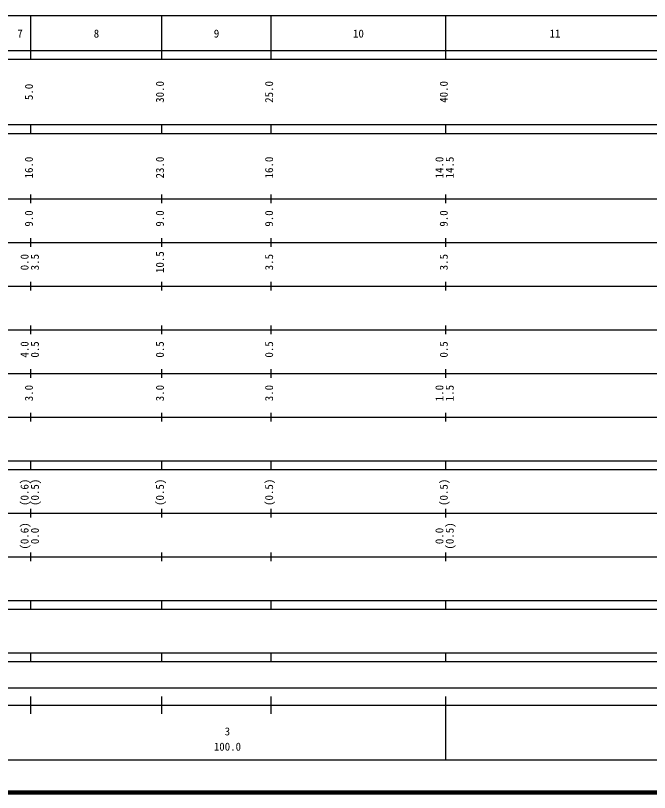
# Model space of a CAD drawing. Units: millimetres on the paper, enlarged 1000 times. Extents: x 40000 to 680000, y 20000 to 380000.
# Drawn here: x 269476 to 414648, y 20000 to 198000 of the extents above; entities that cross this region are included whole.
import ezdxf
from ezdxf.enums import TextEntityAlignment as Align

# ---------------------------------------------------------------- set-up
doc = ezdxf.new("R2010")
doc.units = ezdxf.units.MM
doc.header["$LTSCALE"] = 1000
doc.layers.add('M-TTL', color=2, linetype='Continuous', lineweight=140)
doc.layers.add('M-TTL-BAND', color=7, linetype='Continuous', lineweight=25)
doc.styles.add('ＭＳ ゴシック', font='')
doc.styles.get('ＭＳ ゴシック').set_extended_font_data('MS Gothic')

msp = doc.modelspace()

# ---------------------------------------------------------------- linework, layer by layer
at = {"layer": 'M-TTL'}
msp.add_line((40000, 20000), (680000, 20000), dxfattribs=at)
at = {"layer": 'M-TTL-BAND'}
for p, q in [((68000, 198000), (579000, 198000)), ((273000, 188000), (273000, 198000)), ((303000, 188000), (303000, 198000)), ((328000, 188000), (328000, 198000)), ((368000, 188000), (368000, 198000)), ((40000, 190000), (579000, 190000)), ((40000, 188000), (579000, 188000)), ((40000, 173000), (579000, 173000)), ((273000, 171000), (273000, 173000)), ((303000, 171000), (303000, 173000)), ((328000, 171000), (328000, 173000)), ((368000, 171000), (368000, 173000)), ((40000, 171000), (579000, 171000)), ((273000, 155000), (273000, 157000)), ((303000, 155000), (303000, 157000)), ((328000, 155000), (328000, 157000)), ((368000, 155000), (368000, 157000)), ((40000, 156000), (579000, 156000)), ((46000, 146000), (579000, 146000)), ((273000, 145000), (273000, 147000)), ((303000, 145000), (303000, 147000)), ((328000, 145000), (328000, 147000)), ((368000, 145000), (368000, 147000)), ((52000, 136000), (579000, 136000)), ((273000, 135000), (273000, 137000)), ((303000, 135000), (303000, 137000)), ((328000, 135000), (328000, 137000)), ((368000, 135000), (368000, 137000)), ((273000, 125000), (273000, 127000)), ((303000, 125000), (303000, 127000)), ((328000, 125000), (328000, 127000)), ((368000, 125000), (368000, 127000)), ((46000, 126000), (579000, 126000)), ((52000, 116000), (579000, 116000)), ((273000, 115000), (273000, 117000)), ((303000, 115000), (303000, 117000)), ((328000, 115000), (328000, 117000)), ((368000, 115000), (368000, 117000)), ((273000, 105000), (273000, 107000)), ((303000, 105000), (303000, 107000)), ((328000, 105000), (328000, 107000)), ((368000, 105000), (368000, 107000)), ((46000, 106000), (579000, 106000)), ((40000, 96000), (579000, 96000)), ((273000, 94000), (273000, 96000)), ((303000, 94000), (303000, 96000)), ((328000, 94000), (328000, 96000)), ((368000, 94000), (368000, 96000)), ((40000, 94000), (579000, 94000)), ((49000, 84000), (579000, 84000)), ((273000, 83000), (273000, 85000)), ((303000, 83000), (303000, 85000)), ((328000, 83000), (328000, 85000)), ((368000, 83000), (368000, 85000)), ((273000, 73000), (273000, 75000)), ((303000, 73000), (303000, 75000)), ((328000, 73000), (328000, 75000)), ((368000, 73000), (368000, 75000)), ((40000, 74000), (579000, 74000)), ((40000, 64000), (579000, 64000)), ((273000, 62000), (273000, 64000)), ((303000, 62000), (303000, 64000)), ((328000, 62000), (328000, 64000)), ((368000, 62000), (368000, 64000)), ((40000, 62000), (579000, 62000)), ((40000, 52000), (579000, 52000)), ((273000, 50000), (273000, 52000)), ((303000, 50000), (303000, 52000)), ((328000, 50000), (328000, 52000)), ((368000, 50000), (368000, 52000)), ((40000, 50000), (579000, 50000)), ((71000, 44000), (565000, 44000)), ((273000, 38000), (273000, 42000)), ((303000, 38000), (303000, 42000)), ((328000, 38000), (328000, 42000)), ((368000, 27500), (368000, 42000)), ((40000, 40000), (579000, 40000)), ((68000, 27500), (579000, 27500))]:
    msp.add_line(p, q, dxfattribs=at)

# ---------------------------------------------------------------- texts
at = {"layer": 'M-TTL-BAND', "style": 'ＭＳ ゴシック'}
for s, p in [('7', (270500, 192405)), ('8', (288000, 192405)), ('9', (315500, 192405)), ('10', (348000, 192405)), ('11', (393000, 192405)), ('3', (318000, 32523)), ('100.0', (318000, 29033))]:
    msp.add_text(s, height=1833, dxfattribs=at).set_placement(p, align=Align.BOTTOM_CENTER)
for s, p in [('5.0', (274000, 180500)), ('30.0', (304000, 180500)), ('25.0', (329000, 180500)), ('40.0', (369000, 180500)), ('16.0', (274000, 163174)), ('23.0', (304000, 163174)), ('16.0', (329000, 163174)), ('14.0', (368000, 163174)), ('14.5', (370370, 163174)), ('9.0', (274000, 151500)), ('9.0', (304000, 151500)), ('9.0', (329000, 151500)), ('9.0', (369000, 151500)), ('0.0', (273000, 141500)), ('3.5', (275370, 141500)), ('10.5', (304000, 141500)), ('3.5', (329000, 141500)), ('3.5', (369000, 141500)), ('4.0', (273000, 121500)), ('0.5', (275370, 121500)), ('0.5', (304000, 121500)), ('0.5', (329000, 121500)), ('0.5', (369000, 121500)), ('3.0', (274000, 111500)), ('3.0', (304000, 111500)), ('3.0', (329000, 111500)), ('1.0', (368000, 111500)), ('1.5', (370370, 111500)), ('(0.6)', (273000, 88764)), ('(0.5)', (275370, 88764)), ('(0.5)', (304000, 88764)), ('(0.5)', (329000, 88764)), ('(0.5)', (369000, 88764)), ('(0.6)', (273000, 78764)), ('0.0', (275370, 78764)), ('0.0', (368000, 78764)), ('(0.5)', (370370, 78764))]:
    msp.add_text(s, height=1833, rotation=90, dxfattribs=at).set_placement(p, align=Align.BOTTOM_CENTER)

doc.saveas('drawing.dxf')
